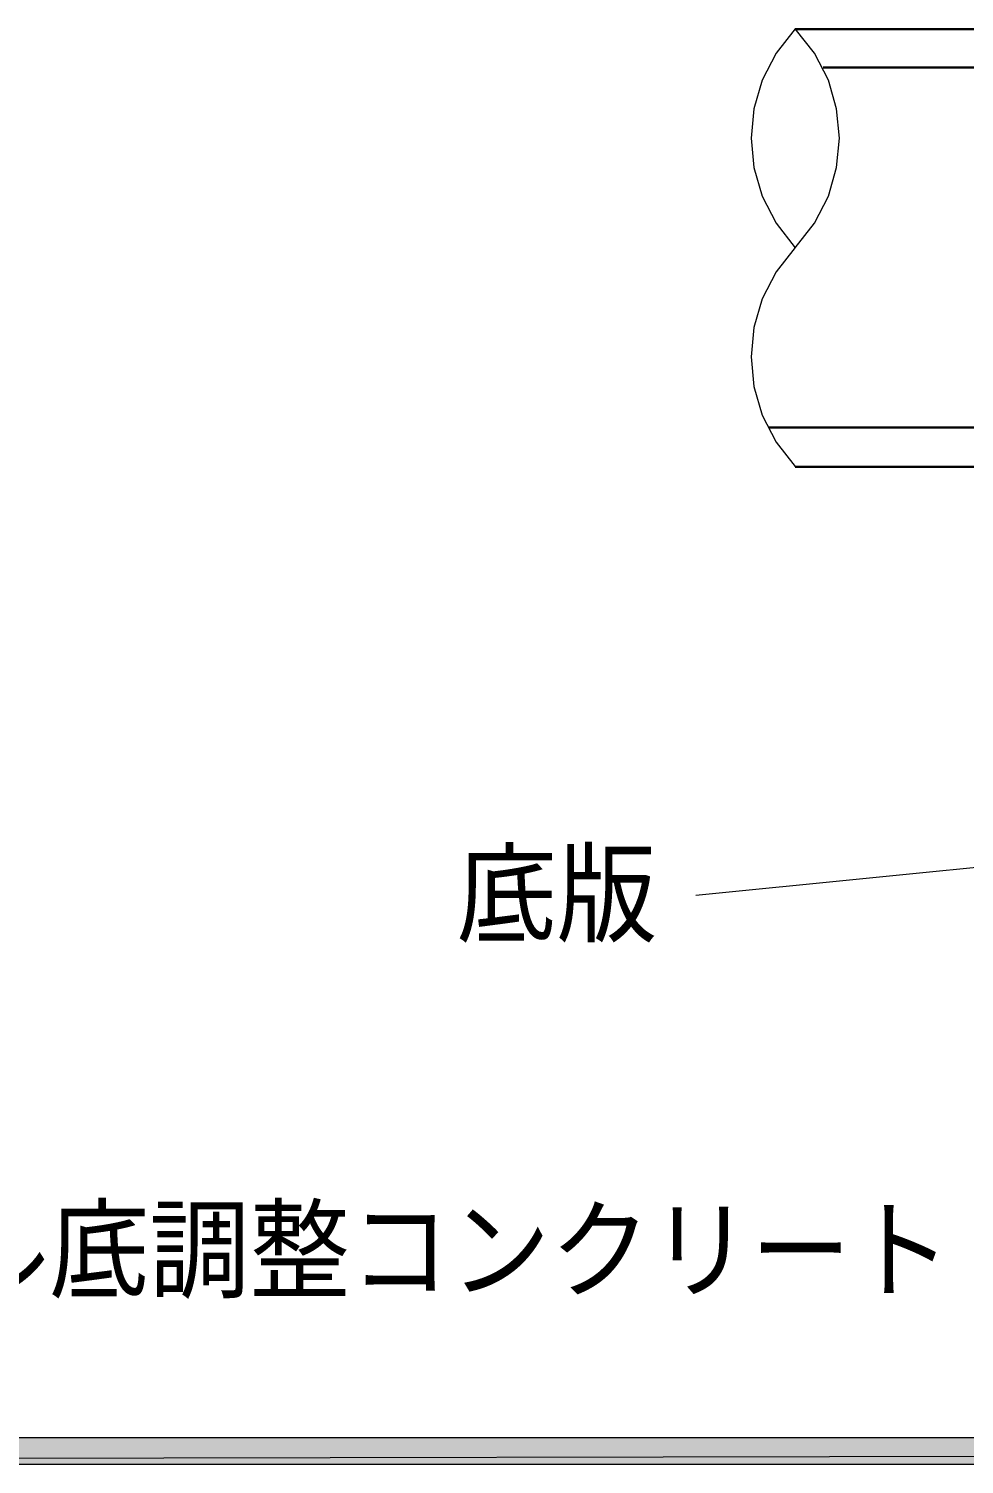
# Model space of a CAD drawing. Header units: millimetres. Extents: x 0 to 420, y 0 to 297.
# Drawn here: x 107.14 to 131.4, y 165.63 to 202.85 of the extents above; entities that cross this region are included whole.
import ezdxf
from ezdxf.enums import TextEntityAlignment as Align

# ---------------------------------------------------------------- set-up
doc = ezdxf.new("R2010")
doc.units = ezdxf.units.MM
doc.styles.add('kst32b', font='NotoSansJP-Variable.ttf')

msp = doc.modelspace()

# ---------------------------------------------------------------- hatches: boundary and pattern name
h = msp.add_hatch(color=7)
h.paths.add_polyline_path([(394.166, 165.629), (394.166, 166.328), (26.183, 165.629), (394.166, 165.629)])
h.paths.add_polyline_path([(394.166, 166.328), (26.183, 165.629), (26.183, 166.328), (394.166, 166.328)])

# ---------------------------------------------------------------- linework, layer by layer
at = {"lineweight": 13}
for points in [[(127.022, 202.854), (126.522, 202.219), (126.164, 201.52), (125.95, 200.778), (125.878, 200.014), (125.95, 199.251), (126.164, 198.508), (126.522, 197.809), (127.022, 197.175)], [(127.02, 197.175), (127.521, 197.809), (127.878, 198.508), (128.093, 199.251), (128.164, 200.014), (128.093, 200.778), (127.878, 201.52), (127.521, 202.219), (127.02, 202.854)], [(127.022, 197.181), (126.522, 196.547), (126.164, 195.848), (125.95, 195.106), (125.878, 194.342), (125.95, 193.578), (126.164, 192.836), (126.522, 192.137), (127.022, 191.503)], [(137.604, 181.695), (124.439, 180.382)]]:
    msp.add_lwpolyline(points, dxfattribs=at)
at = {"lineweight": 30}
for points in [[(127.021, 202.84), (138.705, 202.84)], [(127.741, 201.845), (138.705, 201.845)], [(126.323, 192.511), (138.705, 192.511)], [(127.021, 191.495), (138.705, 191.495)]]:
    msp.add_lwpolyline(points, dxfattribs=at)
at = {"lineweight": 0}
for points in [[(394.166, 165.629), (394.166, 166.328), (26.183, 165.629)], [(394.166, 166.328), (26.183, 165.629), (26.183, 166.328)]]:
    msp.add_lwpolyline(points, close=True, dxfattribs=at)

# ---------------------------------------------------------------- texts
at = {"style": 'kst32b'}
for s, height, p, p2 in [('底版', 2.0791, (118.237, 179.387), (123.435, 179.387)), ('マンホール底調整コンクリート', 2.07913, (94.679, 170.159), (131.063, 170.159))]:
    msp.add_text(s, height=height, dxfattribs=at).set_placement(p, p2, align=Align.FIT)

doc.saveas('drawing.dxf')
